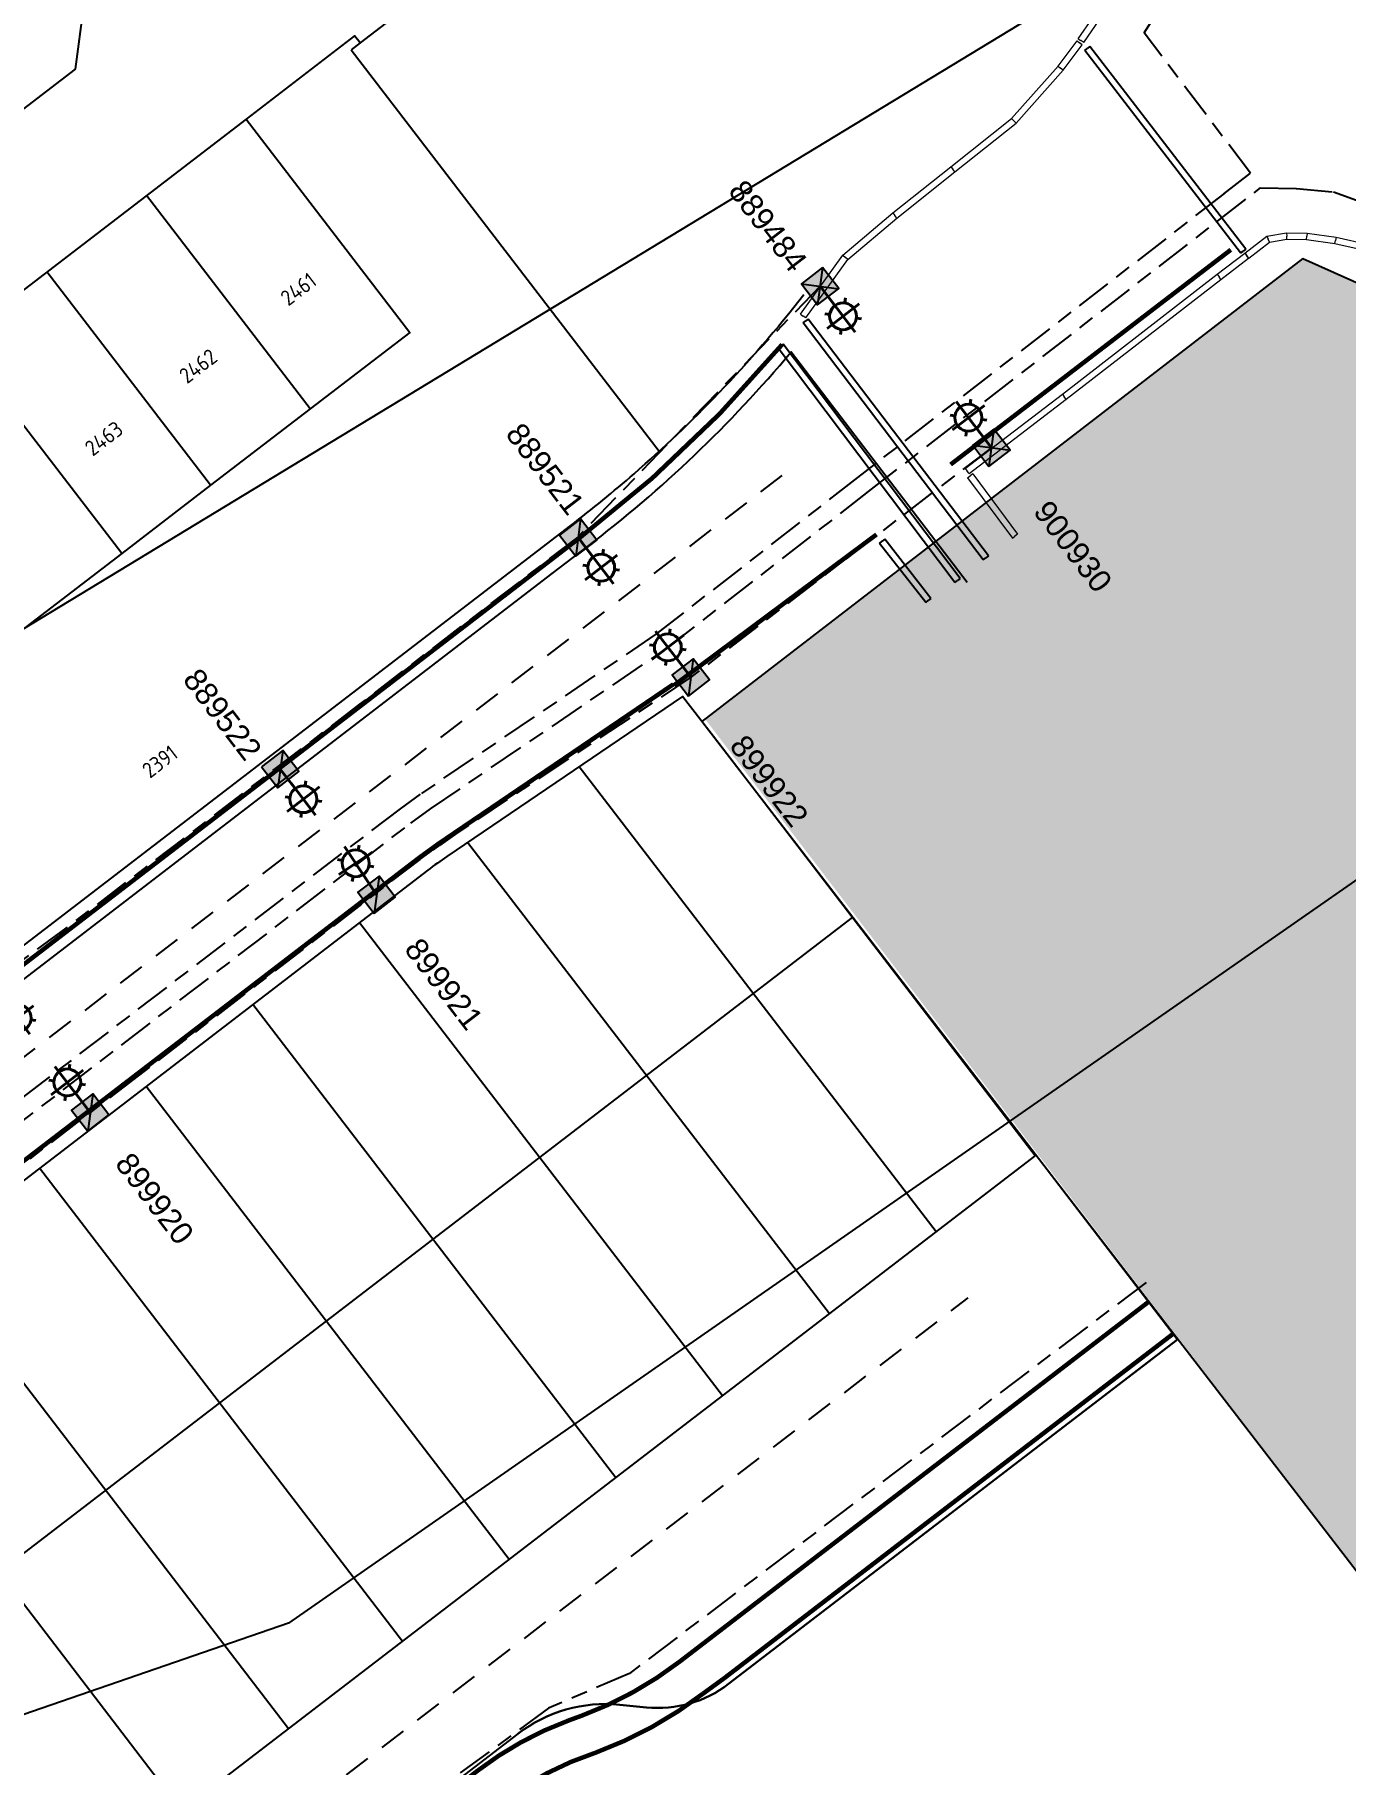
# Model space of a CAD drawing. Extents: x 296374 to 298792, y 6267790 to 6270844.
# Drawn here: x 298324.9 to 298471, y 6269736.8 to 6269929.7 of the extents above; entities that cross this region are included whole.
import ezdxf
from ezdxf.enums import TextEntityAlignment as Align

# ---------------------------------------------------------------- set-up
doc = ezdxf.new("R2010")
doc.units = 0
doc.linetypes.add('Cable Exist UG', pattern=[8.2, 4, -1.2, 1.8, -1.2])
doc.linetypes.add('Dash', pattern=[5, 3, -2])
doc.layers.get('0').update_dxf_attribs({"color": 6})
for name, color, linetype in [('_User Miscellaneous7', 7, 'Continuous'), ('_User_SL_Exist', 7, 'Continuous'), ('_User_xref', 6, 'Continuous'), ('Boundary', 252, 'Continuous'), ('D-RD-Stage1_BDY', 2, 'Continuous'), ('Equip_SP_SL_EXT', 7, 'Continuous'), ('Mains_HV_NEW_U97', 2, 'Continuous'), ('Notes', 7, 'Continuous'), ('Poly Substation', 141, 'Continuous'), ('SupportsUG_SP_LV_SL_EXT', 7, 'Continuous'), ('UG_Details_SP_MISC', 7, 'Continuous'), ('X-Masterplan_LotLayout_P2$0$D-LO-LOTS-FUTURE', 251, 'Continuous'), ('X-Masterplan_LotLayout_P2$0$D-LO-Stage 1', 251, 'Continuous'), ('X-Masterplan_LotLayout_P2$0$D-LO-Stage 24', 251, 'Continuous'), ('X-Masterplan_LotLayout_P2$0$D-RD-Future_BDY', 251, 'Continuous'), ('X-Masterplan_LotLayout_P2$0$D-RD-P1_CL', 251, 'Dash'), ('X-Masterplan_LotLayout_P2$0$D-RD-Stage1_BDY', 251, 'Continuous'), ('X-Masterplan_LotLayout_P2$0$D-RD-Stage24_BDY', 252, 'Continuous'), ('XR-600340-P4-CI-DESIGN (06032016)$0$GN-ANNO-LOT-No.', 251, 'Continuous')]:
    doc.layers.add(name, color=color, linetype=linetype)
doc.layers.add('Viewports', color=6, linetype='Continuous', plot=False)
doc.styles.add('COLUMN_LABEL', font='arial.ttf')
doc.styles.add('iecARIAL', font='arial.ttf', dxfattribs={"height": 2})
doc.styles.add('POLE_LABEL', font='arial.ttf')
doc.styles.get("Standard").update_dxf_attribs({"font": 'arial.ttf'})
doc.styles.add('XR-600340-P4-CI-DESIGN (06032016)$0$CDD_AN-ISOCP', font='isocp.shx')
doc.linetypes.add('Cable 1', pattern='A,7,-3,["//",Standard,S=1.5,R=0,X=-2.1,Y=-0.7],-0.001', length=10.001)

# ---------------------------------------------------------------- blocks, each defined once
blk = doc.blocks.new('XR-600340-P4-CI-DESIGN (06032016)')
at = {"layer": 'Defpoints', "linetype": 'ByBlock', "insert": (298338.85, 6269848.65), "char_height": 1.75, "attachment_point": 5, "rotation": 37.4542, "style": 'XR-600340-P4-CI-DESIGN (06032016)$0$CDD_AN-ISOCP'}
blk.add_mtext('2391', dxfattribs=at)
at = {"layer": 'XR-600340-P4-CI-DESIGN (06032016)$0$GN-ANNO-LOT-No.', "linetype": 'ByBlock', "char_height": 1.75, "attachment_point": 5, "rotation": 37.4542, "style": 'XR-600340-P4-CI-DESIGN (06032016)$0$CDD_AN-ISOCP'}
for s, insert in [('2461', (298354.3, 6269901.33)), ('2462', (298343.12, 6269892.75)), ('2463', (298332.61, 6269884.68))]:
    blk.add_mtext(s, dxfattribs=dict(at, insert=insert))
blk = doc.blocks.new('X-Masterplan_LotLayout_P2')
at = {"layer": 'X-Masterplan_LotLayout_P2$0$D-LO-LOTS-FUTURE'}
for p, q in [((298436.46, 6269804.67), (298401.2, 6269850.63)), ((298425.4, 6269796.19), (298385.59, 6269848.07)), ((298413.5, 6269787.06), (298373.16, 6269839.63)), ((298401.6, 6269777.92), (298361.12, 6269830.68))]:
    blk.add_line(p, q, dxfattribs=at)
at = {"layer": 'X-Masterplan_LotLayout_P2$0$D-LO-LOTS-FUTURE', "flags": 128}
blk.add_lwpolyline([(298369.3, 6269795.37), (298416.07, 6269831.25)], dxfattribs=at)
at = {"layer": 'X-Masterplan_LotLayout_P2$0$D-LO-Stage 1'}
for p, q in [((298389.7, 6269768.79), (298349.22, 6269821.55)), ((298377.8, 6269759.66), (298337.32, 6269812.42)), ((298365.9, 6269750.53), (298325.42, 6269803.29)), ((298309.01, 6269749.11), (298369.3, 6269795.37)), ((298353.2, 6269740.79), (298312.72, 6269793.55)), ((298341.3, 6269731.66), (298300.82, 6269784.42))]:
    blk.add_line(p, q, dxfattribs=at)
at = {"layer": 'X-Masterplan_LotLayout_P2$0$D-LO-Stage 24'}
for p, q in [((298355.61, 6269887.97), (298337.35, 6269911.77)), ((298344.5, 6269879.45), (298326.24, 6269903.25)), ((298334.59, 6269871.84), (298316.32, 6269895.64)), ((298355.61, 6269887.97), (298344.5, 6269879.45)), ((298344.5, 6269879.45), (298334.59, 6269871.84)), ((298334.59, 6269871.84), (298259.21, 6269814.01))]:
    blk.add_line(p, q, dxfattribs=at)
at = {"layer": 'X-Masterplan_LotLayout_P2$0$D-LO-Stage 24', "flags": 128}
blk.add_lwpolyline([(298348.46, 6269920.29), (298366.72, 6269896.49), (298355.61, 6269887.97)], dxfattribs=at)
at = {"layer": 'X-Masterplan_LotLayout_P2$0$D-RD-Future_BDY'}
for points in [[(298155.27, 6270327.2), (298423.73, 6269976.79), (298361.17, 6269928.79)], [(298361.17, 6269928.79), (298360.17, 6269928.02)], [(298360.17, 6269928.02), (298394.52, 6269883.25)]]:
    blk.add_lwpolyline(points, dxfattribs=at)
at = {"layer": 'X-Masterplan_LotLayout_P2$0$D-RD-P1_CL', "flags": 128}
blk.add_lwpolyline([(298408.22, 6269880.56), (297975.57, 6269548.61, -0.138523), (297900.31, 6269518.63), (297148.88, 6269440.3, 0.014342), (297035.12, 6269425.13), (297032.8, 6269424.75)], format="xyb", dxfattribs=at)
blk.add_lwpolyline([(298327.92, 6269711.31), (298428.97, 6269788.84)], dxfattribs=at)
at = {"layer": 'X-Masterplan_LotLayout_P2$0$D-RD-Stage1_BDY'}
for p in [(298436.58, 6269804.76), (298402.27, 6269745.79)]:
    blk.add_line(p, (298452.34, 6269784.21), dxfattribs=at)
at = {"layer": 'X-Masterplan_LotLayout_P2$0$D-RD-Stage1_BDY', "flags": 128}
for points in [[(298410.67, 6269900.69, -0.024792), (298401.18, 6269889.76, -0.024792)], [(298391.73, 6269880.75, 0.022349), (298401.18, 6269889.76)]]:
    blk.add_lwpolyline(points, format="xyb", dxfattribs=at)
at = {"layer": 'X-Masterplan_LotLayout_P2$0$D-RD-Stage1_BDY'}
for points in [[(298401.2, 6269850.63), (298397.13, 6269855.91), (298370.86, 6269838.06, 0.014464), (298368.74, 6269836.54), (298297.89, 6269782.17)], [(298378.76, 6269740.23, -0.190728), (298390.12, 6269743.48), (298393.11, 6269743.18, 0.190597), (298402.27, 6269745.79)]]:
    blk.add_lwpolyline(points, format="xyb", dxfattribs=at)
for points in [[(298326.36, 6269726.5), (298333.37, 6269725.57), (298436.58, 6269804.76)], [(298378.76, 6269740.23), (298343.11, 6269712.88)]]:
    blk.add_lwpolyline(points, dxfattribs=at)
at = {"layer": 'X-Masterplan_LotLayout_P2$0$D-RD-Stage24_BDY'}
blk.add_lwpolyline([(298201.09, 6269897.98), (298295.32, 6269970.27), (298302.33, 6269969.35), (298330.33, 6269932.85), (298329.4, 6269925.84), (298235.18, 6269853.55), (298228.17, 6269854.47), (298200.17, 6269890.97)], close=True, dxfattribs=at)
blk.add_lwpolyline([(298361.17, 6269928.79), (298360.56, 6269929.58), (298348.46, 6269920.29), (298244.92, 6269840.85), (298244, 6269833.84), (298261.43, 6269811.12), (298264, 6269807.76), (298268.84, 6269802.39), (298268.84, 6269802.39), (298274.12, 6269799.18), (298278.82, 6269798.28), (298283.07, 6269799.01), (298287.87, 6269800.7), (298384.66, 6269874.96, 0.015634), (298391.73, 6269880.75)], format="xyb", dxfattribs=at)
blk = doc.blocks.new('SL_LANTERN_EXT')
at = {"lineweight": 40}
for p, q in [((0, 1.97), (0, 6.47)), ((-2.25, 4.22), (2.25, 4.22)), ((-1.46, 5.68), (-1.06, 5.28)), ((1.46, 5.68), (1.06, 5.28)), ((-1.46, 2.76), (-1.06, 3.16)), ((0, 0), (0, 2.72)), ((1.46, 2.76), (1.06, 3.16))]:
    blk.add_line(p, q, dxfattribs=at)
blk.add_circle((0, 4.22), 1.5, dxfattribs=at)
at = {"style": 'iecARIAL', "flags": 8}
blk.add_attdef('ASSET_NUM', (1.5, 1.5), '', height=2.5, dxfattribs=at)
for tag, p, height, flags in [('OPERATING_VOLTAGE', (0.98, -1.65), 0.2, 9), ('ORIENTATION', (0.98, -1.85), 0.2, 9), ('OWNED_BY', (0.98, -2.05), 0.2, 9), ('CONSTRUCTED_VOLTAGE', (0.98, -0.65), 0.2, 9), ('CONTROL_TYPE', (0.98, -0.85), 0.2, 9), ('LANTERN_PURPOSE', (0.98, -1.05), 0.2, 9), ('LANTERN_TYPE', (0.98, -1.25), 0.2, 9), ('NO_PHASES', (0.98, -1.45), 0.2, 9), ('LNUMBER', (2.18, -3.25), 2.5, 8), ('STATE', (0.98, -2.25), 0.2, 9), ('USAGE', (0.98, -2.45), 0.2, 9), ('CEXIST', (0.98, -2.65), 0.2, 9), ('CNEW', (0.98, -2.85), 0.2, 9), ('CNUMBER', (0.98, -3.05), 0.2, 9), ('CREMOVE', (0.98, -3.25), 0.2, 9), ('CREPLACE', (0.98, -3.45), 0.2, 9), ('LKINGHEIGHT', (0.98, -3.65), 0.2, 9), ('LBRACKET', (0.98, -3.85), 0.2, 9), ('LBRACKETVOCAB', (0.98, -4.05), 0.2, 9), ('LCATEGORY', (0.98, -4.25), 0.2, 9), ('LCHARGE1', (0.98, -4.45), 0.2, 9), ('LCHARGE1PERCENT', (0.98, -4.65), 0.2, 9), ('LCHARGE2', (0.98, -4.85), 0.2, 9), ('LCHARGE2PERCENT', (0.98, -5.05), 0.2, 9), ('LCHARGE3', (0.98, -5.25), 0.2, 9), ('LCHARGE3PERCENT', (0.98, -5.45), 0.2, 9), ('LEXIST', (0.98, -5.65), 0.2, 9), ('LLAMP', (0.98, -5.85), 0.2, 9), ('LLAMPVOCAB', (0.98, -6.05), 0.2, 9), ('LMAST', (0.98, -6.25), 0.2, 9), ('LMASTVOCAB', (0.98, -6.45), 0.2, 9), ('LNEW', (0.98, -6.65), 0.2, 9), ('LANTNUMBER', (0.98, -6.85), 0.2, 9), ('LOUTREACH', (0.98, -7.25), 0.2, 9), ('LOUTREACHVOCAB', (0.98, -7.45), 0.2, 9), ('LRATECODE', (0.98, -7.65), 0.2, 9), ('LREMOVE', (0.98, -7.85), 0.2, 9), ('STREETNAME', (0.98, -9.25), 0.2, 9), ('SUBURB', (0.98, -9.45), 0.2, 1), ('LREPLACE', (0.98, -8.05), 0.2, 9), ('LTYPE', (0.98, -8.25), 0.2, 9), ('LTYPEVOCAB', (0.98, -8.45), 0.2, 9), ('LEGEND', (0.98, -8.65), 0.2, 9), ('LOCATION', (0.98, -8.85), 0.2, 9), ('NOTES', (0.98, -9.05), 0.2, 9)]:
    blk.add_attdef(tag, p, '', height=height, dxfattribs=dict(flags=flags))
blk = doc.blocks.new('COLUMN_EXT')
blk.add_hatch(color=256).paths.add_polyline_path([(-1.49, 1.48), (-1.49, -1.49), (1.48, -1.49), (1.48, 1.48)])
blk.add_lwpolyline([(-1.49, -1.49), (1.48, -1.49), (1.48, 1.48), (-1.49, 1.48)], close=True)
for tag, height, style, flags, p in [('ASSET_NUM', 2.5, 'COLUMN_LABEL', 8, (2, 2)), ('STRUCTURE_PLANT_NUMBER', 0.2, 'POLE_LABEL', 9, (1.81, 0.03)), ('STREET_CODE', 0.2, 'COLUMN_LABEL', 9, (1.81, -0.2))]:
    blk.add_attdef(tag, text='', height=height, dxfattribs=dict(style=style, flags=flags)).set_placement(p, align=Align.MIDDLE_LEFT)
at = {"flags": 9}
for tag, p in [('COLUMN_TYPE', (1.81, -0.4)), ('OWNED_BY', (1.81, -0.6)), ('STATE', (1.81, -0.8)), ('USAGE', (1.81, -1)), ('STREETNAME', (1.81, -1.6)), ('SUBURB', (1.81, -1.8)), ('LEGEND', (1.81, -1.2)), ('LOCATION', (1.81, -1.4)), ('NOTES', (1.81, -2))]:
    blk.add_attdef(tag, text='', height=0.2, dxfattribs=at).set_placement(p, align=Align.MIDDLE_LEFT)
at = {"flags": 1}
blk.add_attdef('Z', (1.81, -2.35), '', height=0.2, dxfattribs=at)
blk = doc.blocks.new('*U74')
at = {"lineweight": 40}
for p, q in [((-0.02, 1.97), (-0.07, 6.47)), ((-2.3, 4.19), (2.2, 4.24)), ((-1.52, 5.66), (-1.12, 5.27)), ((1.39, 5.69), (1, 5.29)), ((-1.49, 2.74), (-1.1, 3.14)), ((0, 0), (-0.03, 2.72)), ((1.43, 2.78), (1.02, 3.17))]:
    blk.add_line(p, q, dxfattribs=at)
blk.add_circle((-0.05, 4.22), 1.5, dxfattribs=at)
at = {"style": 'iecARIAL', "flags": 8}
blk.add_attdef('ASSET_NUM', (1.5, 1.5), '', height=2.5, dxfattribs=at)
for tag, p, height, flags in [('OPERATING_VOLTAGE', (0.98, -1.65), 0.2, 9), ('ORIENTATION', (0.98, -1.85), 0.2, 9), ('OWNED_BY', (0.98, -2.05), 0.2, 9), ('CONSTRUCTED_VOLTAGE', (0.98, -0.65), 0.2, 9), ('CONTROL_TYPE', (0.98, -0.85), 0.2, 9), ('LANTERN_PURPOSE', (0.98, -1.05), 0.2, 9), ('LANTERN_TYPE', (0.98, -1.25), 0.2, 9), ('NO_PHASES', (0.98, -1.45), 0.2, 9), ('LNUMBER', (2.18, -3.25), 2.5, 8), ('STATE', (0.98, -2.25), 0.2, 9), ('USAGE', (0.98, -2.45), 0.2, 9), ('CEXIST', (0.98, -2.65), 0.2, 9), ('CNEW', (0.98, -2.85), 0.2, 9), ('CNUMBER', (0.98, -3.05), 0.2, 9), ('CREMOVE', (0.98, -3.25), 0.2, 9), ('CREPLACE', (0.98, -3.45), 0.2, 9), ('LKINGHEIGHT', (0.98, -3.65), 0.2, 9), ('LBRACKET', (0.98, -3.85), 0.2, 9), ('LBRACKETVOCAB', (0.98, -4.05), 0.2, 9), ('LCATEGORY', (0.98, -4.25), 0.2, 9), ('LCHARGE1', (0.98, -4.45), 0.2, 9), ('LCHARGE1PERCENT', (0.98, -4.65), 0.2, 9), ('LCHARGE2', (0.98, -4.85), 0.2, 9), ('LCHARGE2PERCENT', (0.98, -5.05), 0.2, 9), ('LCHARGE3', (0.98, -5.25), 0.2, 9), ('LCHARGE3PERCENT', (0.98, -5.45), 0.2, 9), ('LEXIST', (0.98, -5.65), 0.2, 9), ('LLAMP', (0.98, -5.85), 0.2, 9), ('LLAMPVOCAB', (0.98, -6.05), 0.2, 9), ('LMAST', (0.98, -6.25), 0.2, 9), ('LMASTVOCAB', (0.98, -6.45), 0.2, 9), ('LNEW', (0.98, -6.65), 0.2, 9), ('LANTNUMBER', (0.98, -6.85), 0.2, 9), ('LOUTREACH', (0.98, -7.25), 0.2, 9), ('LOUTREACHVOCAB', (0.98, -7.45), 0.2, 9), ('LRATECODE', (0.98, -7.65), 0.2, 9), ('LREMOVE', (0.98, -7.85), 0.2, 9), ('STREETNAME', (0.98, -9.25), 0.2, 9), ('SUBURB', (0.98, -9.45), 0.2, 1), ('LREPLACE', (0.98, -8.05), 0.2, 9), ('LTYPE', (0.98, -8.25), 0.2, 9), ('LTYPEVOCAB', (0.98, -8.45), 0.2, 9), ('LEGEND', (0.98, -8.65), 0.2, 9), ('LOCATION', (0.98, -8.85), 0.2, 9), ('NOTES', (0.98, -9.05), 0.2, 9)]:
    blk.add_attdef(tag, p, '', height=height, dxfattribs=dict(flags=flags))

msp = doc.modelspace()

# ---------------------------------------------------------------- hatches: boundary and pattern name
at = {"layer": 'Poly Substation', "transparency": 33554562}
msp.add_hatch(color=256, dxfattribs=at).paths.add_polyline_path([(298466.31, 6269904.73), (298399.64, 6269853.39), (298481.12, 6269746.84), (298556.3, 6269804.93), (298536.84, 6269830.11), (298485.96, 6269895.97)])

# ---------------------------------------------------------------- linework, layer by layer
at = {"layer": '_User Miscellaneous7', "linetype": 'Cable Exist UG'}
for points in [[(298457.5, 6269911.97), (298460.46, 6269914.25), (298448.59, 6269929.92), (298452.71, 6269936.37), (298455.78, 6269946.38), (298459.96, 6269952.68), (298460.79, 6269954.47), (298461.36, 6269956.3), (298461.13, 6269959), (298460.41, 6269961.23), (298459.52, 6269962.83), (298457.5, 6269965.6), (298426.31, 6270006.73), (298423.99, 6270011.91), (298420.26, 6270019.76), (298420.26, 6270019.76), (298390.68, 6270058.45), (298426.49, 6270085.62), (298425.78, 6270086.56)], [(298457.5, 6269911.97), (298416.65, 6269880.33), (298394.15, 6269862.85), (298367.87, 6269845), (298365.63, 6269843.39), (298294.26, 6269788.78), (298292.36, 6269785.17), (298266.32, 6269764.51), (298266.32, 6269764.51), (298262.56, 6269761.45), (298112.65, 6269646.09), (298112.65, 6269646.09), (298109.63, 6269643.73), (298093.66, 6269630.07), (298090.04, 6269630.95), (298087.54, 6269629.12)], [(298301.05, 6269726.69), (298315.04, 6269738.1), (298315.04, 6269738.1), (298300.28, 6269757.28), (298296.27, 6269763.6), (298292.9, 6269775.12), (298292.55, 6269778.74), (298293.47, 6269783.36), (298295.54, 6269787.09), (298366.83, 6269841.78), (298369.01, 6269843.36), (298395.32, 6269861.23), (298417.88, 6269878.75), (298461.56, 6269912.61), (298465.59, 6269912.55), (298469.73, 6269912.18), (298473.11, 6269910.96)], [(298448.82, 6269790.57), (298391.22, 6269746.97), (298382.18, 6269743.08), (298337.26, 6269710.13), (298316.75, 6269736.87), (298301.42, 6269725.13), (298282.15, 6269710.34), (298260.14, 6269693.46), (298258.83, 6269686.51), (298275.62, 6269664.65), (298280.43, 6269667.52)]]:
    msp.add_lwpolyline(points, dxfattribs=at)
at = {"layer": '_User_SL_Exist', "color": 7, "linetype": 'Cable Exist UG'}
msp.add_lwpolyline([(298412.46, 6269901.65), (298385.44, 6269873.68), (298361.12, 6269855.03), (298328.38, 6269830.08), (298312.12, 6269818.17), (298288.77, 6269799.52), (298283.45, 6269797.56), (298279.08, 6269796.8), (298260.19, 6269781.38), (298258.78, 6269790.39), (298255.09, 6269798.19), (298251.64, 6269803.33), (298249.89, 6269802.38)], dxfattribs=at)
msp.add_lwpolyline([(298431.57, 6269883.65), (298398.06, 6269858.04), (298372.08, 6269840.74), (298370.02, 6269839.3, 0.014464), (298367.83, 6269837.73), (298336.41, 6269813.6), (298301.89, 6269787.13), (298294.3, 6269780.97), (298294.48, 6269777.07), (298292.44, 6269776.95), (298273.96, 6269763.8), (298271.75, 6269762.14), (298275.07, 6269762.61), (298279.65, 6269760.8), (298284.18, 6269758.78), (298284.79, 6269756.32), (298278.88, 6269758.96), (298274.83, 6269760.55), (298269.27, 6269759.76), (298263.84, 6269757.92), (298263.42, 6269757.6), (298110.59, 6269640.36)], format="xyb", dxfattribs=at)
at = {"layer": 'Boundary'}
for p, q in [((298466.31, 6269904.73), (298485.96, 6269895.97)), ((298481.03, 6269746.96), (298399.28, 6269853.11))]:
    msp.add_line(p, q, dxfattribs=at)
msp.add_lwpolyline([(298466.31, 6269904.73), (298399.28, 6269853.11)], dxfattribs=at)
at = {"layer": 'D-RD-Stage1_BDY'}
for p in [(298436.58, 6269804.76), (298402.27, 6269745.79)]:
    msp.add_line(p, (298452.34, 6269784.21), dxfattribs=at)
at = {"layer": 'D-RD-Stage1_BDY', "color": 252, "flags": 128}
msp.add_lwpolyline([(298410.67, 6269900.69, -0.024792), (298401.18, 6269889.76, -0.024792)], format="xyb", dxfattribs=at)
at = {"layer": 'D-RD-Stage1_BDY'}
for points in [[(298452.34, 6269784.21), (298402.27, 6269745.79, -0.190597), (298393.11, 6269743.18), (298390.12, 6269743.48, 0.190728), (298378.76, 6269740.23), (298343.11, 6269712.88), (298342.18, 6269705.87)], [(298378.76, 6269740.23, -0.190728), (298390.12, 6269743.48), (298393.11, 6269743.18, 0.190597), (298402.27, 6269745.79)]]:
    msp.add_lwpolyline(points, format="xyb", dxfattribs=at)
at = {"layer": 'Mains_HV_NEW_U97', "linetype": 'Cable 1', "lineweight": -3, "ltscale": 0.95, "flags": 128}
msp.add_lwpolyline([(298080.25, 6269978.14), (298074.59, 6269982.22), (298070.23, 6269987.9), (297993.27, 6269928.85), (297997.97, 6269922.53), (298006.21, 6269921.44), (298166.6, 6269712.39), (298165.36, 6269702.94), (298257.16, 6269773.37), (298258.98, 6269777.45), (298279.33, 6269795.32), (298283.83, 6269796.1), (298289.31, 6269798.03), (298293.16, 6269800.98), (298382.6, 6269869.6), (298386.48, 6269872.58, 0.055907), (298409.24, 6269894.33), (298428.85, 6269868.66)], format="xyb", dxfattribs=at)
at = {"layer": 'Notes', "flags": 128}
for points in [[(298412.74, 6269903.74), (298412.19, 6269899.57)], [(298410.38, 6269901.93), (298414.54, 6269901.38)], [(298431.84, 6269885.73), (298431.29, 6269881.57)], [(298429.49, 6269883.92), (298433.65, 6269883.38)], [(298385.76, 6269875.7), (298385.22, 6269871.54)], [(298398.33, 6269860.13), (298397.78, 6269855.96)], [(298352.55, 6269849.89), (298352, 6269845.72)], [(298363.3, 6269835.88), (298362.75, 6269831.71)]]:
    msp.add_lwpolyline(points, dxfattribs=at)
at = {"layer": 'Notes', "elevation": 10.5, "flags": 128}
msp.add_lwpolyline([(298331.36, 6269811.6), (298330.82, 6269807.43)], dxfattribs=at)
at = {"layer": 'UG_Details_SP_MISC', "lineweight": 0}
for p, q in [((298441.26, 6269929.25), (298444.97, 6269934.64)), ((298441.86, 6269928.84), (298445.62, 6269934.31)), ((298439.01, 6269926.19), (298441.12, 6269929)), ((298441.12, 6269929), (298441.4, 6269928.79)), ((298441.26, 6269929.25), (298441.56, 6269929.04)), ((298441.69, 6269928.57), (298441.4, 6269928.79)), ((298441.86, 6269928.84), (298441.56, 6269929.04)), ((298439.57, 6269925.73), (298441.69, 6269928.57)), ((298433.82, 6269920.34), (298439.01, 6269926.19)), ((298434.32, 6269919.82), (298439.57, 6269925.73)), ((298439.01, 6269926.19), (298439.29, 6269925.96)), ((298439.57, 6269925.73), (298439.29, 6269925.96)), ((298427.06, 6269914.98), (298433.82, 6269920.34)), ((298427.51, 6269914.42), (298434.32, 6269919.82)), ((298433.82, 6269920.34), (298434.07, 6269920.08)), ((298434.32, 6269919.82), (298434.07, 6269920.08)), ((298420.57, 6269909.82), (298427.06, 6269914.98)), ((298421.03, 6269909.26), (298427.51, 6269914.42)), ((298427.06, 6269914.98), (298427.28, 6269914.7)), ((298427.51, 6269914.42), (298427.28, 6269914.7)), ((298415.02, 6269905.11), (298420.57, 6269909.82)), ((298420.57, 6269909.82), (298420.8, 6269909.54)), ((298421.03, 6269909.26), (298420.8, 6269909.54)), ((298415.56, 6269904.62), (298421.03, 6269909.26)), ((298462.28, 6269907.23), (298464.48, 6269907.61)), ((298464.48, 6269907.61), (298466.78, 6269907.58)), ((298464.48, 6269907.61), (298464.51, 6269907.25)), ((298466.78, 6269907.58), (298466.75, 6269907.22)), ((298466.78, 6269907.58), (298470.01, 6269907.11)), ((298459.82, 6269905.35), (298462.28, 6269907.23)), ((298460.26, 6269904.78), (298462.57, 6269906.55)), ((298462.28, 6269907.23), (298462.42, 6269906.89)), ((298462.57, 6269906.55), (298462.42, 6269906.89)), ((298462.57, 6269906.55), (298464.53, 6269906.89)), ((298464.53, 6269906.89), (298464.51, 6269907.25)), ((298464.53, 6269906.89), (298466.72, 6269906.86)), ((298466.72, 6269906.86), (298466.75, 6269907.22)), ((298466.72, 6269906.86), (298469.88, 6269906.4)), ((298469.88, 6269906.4), (298469.94, 6269906.75)), ((298469.88, 6269906.4), (298473.36, 6269905.64)), ((298470.01, 6269907.11), (298469.94, 6269906.75)), ((298470.01, 6269907.11), (298473.63, 6269906.32)), ((298410.28, 6269898.53), (298415.02, 6269905.11)), ((298410.86, 6269898.11), (298415.56, 6269904.62)), ((298415.02, 6269905.11), (298415.29, 6269904.86)), ((298415.56, 6269904.62), (298415.29, 6269904.86)), ((298456.73, 6269902.99), (298459.82, 6269905.35)), ((298457.17, 6269902.42), (298460.25, 6269904.77)), ((298459.82, 6269905.35), (298460.04, 6269905.06)), ((298459.82, 6269905.35), (298460.03, 6269905.06)), ((298460.25, 6269904.77), (298460.03, 6269905.06)), ((298460.26, 6269904.78), (298460.04, 6269905.06)), ((298439.48, 6269889.61), (298456.73, 6269902.99)), ((298439.92, 6269889.04), (298457.17, 6269902.42)), ((298456.73, 6269902.99), (298456.95, 6269902.71)), ((298457.17, 6269902.42), (298456.95, 6269902.71)), ((298410.28, 6269898.53), (298410.57, 6269898.32)), ((298410.86, 6269898.11), (298410.57, 6269898.32)), ((298428.64, 6269881.33), (298439.48, 6269889.61)), ((298429.08, 6269880.76), (298439.92, 6269889.04)), ((298439.48, 6269889.61), (298439.7, 6269889.32)), ((298439.92, 6269889.04), (298439.7, 6269889.32)), ((298428.64, 6269881.33), (298428.86, 6269881.04)), ((298429.08, 6269880.76), (298428.86, 6269881.04)), ((298429.5, 6269880.72), (298429.21, 6269880.51)), ((298429.5, 6269880.72), (298434.49, 6269873.99)), ((298428.92, 6269880.29), (298429.21, 6269880.51)), ((298428.92, 6269880.29), (298433.92, 6269873.56)), ((298433.92, 6269873.56), (298434.2, 6269873.78)), ((298434.49, 6269873.99), (298434.2, 6269873.78))]:
    msp.add_line(p, q, dxfattribs=at)
at = {"layer": 'UG_Details_SP_MISC'}
for p, q in [((298441.98, 6269927.93), (298442.26, 6269928.15)), ((298459.36, 6269905.36), (298441.98, 6269927.93)), ((298442.55, 6269928.37), (298442.26, 6269928.15)), ((298459.93, 6269905.8), (298442.55, 6269928.37)), ((298459.93, 6269905.8), (298459.64, 6269905.58)), ((298459.36, 6269905.36), (298459.64, 6269905.58)), ((298411.15, 6269897.99), (298410.86, 6269897.78)), ((298431.24, 6269871.58), (298411.15, 6269897.99)), ((298410.57, 6269897.56), (298410.86, 6269897.78)), ((298430.66, 6269871.15), (298410.57, 6269897.56)), ((298407.78, 6269894.75), (298408.07, 6269894.96)), ((298427.5, 6269868.62), (298407.78, 6269894.75)), ((298408.36, 6269895.18), (298408.07, 6269894.96)), ((298428.08, 6269869.05), (298408.36, 6269895.18)), ((298419.1, 6269872.98), (298419.39, 6269873.21)), ((298424.25, 6269866.38), (298419.1, 6269872.98)), ((298419.67, 6269873.43), (298419.39, 6269873.21)), ((298424.81, 6269866.82), (298419.67, 6269873.43)), ((298430.66, 6269871.15), (298430.95, 6269871.37)), ((298431.24, 6269871.58), (298430.95, 6269871.37)), ((298428.08, 6269869.05), (298427.79, 6269868.83)), ((298427.5, 6269868.62), (298427.79, 6269868.83)), ((298424.25, 6269866.38), (298424.53, 6269866.6)), ((298424.81, 6269866.82), (298424.53, 6269866.6))]:
    msp.add_line(p, q, dxfattribs=at)
at = {"layer": 'UG_Details_SP_MISC', "lineweight": 0, "const_width": 0.5, "flags": 128}
for points in [[(298427.02, 6269881.77), (298458.27, 6269905.72)], [(298396.18, 6269857.15), (298418.76, 6269873.97)], [(298279.11, 6269796.6), (298283.5, 6269797.36), (298288.69, 6269799.19), (298292.37, 6269802.01), (298381.8, 6269870.63)], [(298294.45, 6269777.87), (298295.1, 6269780.82), (298296.56, 6269783.33), (298367.73, 6269837.9), (298369.88, 6269839.46), (298396.1, 6269857.26)]]:
    msp.add_lwpolyline(points, dxfattribs=at)
for points in [[(298381.8, 6269870.63), (298385.69, 6269873.62, 0.055912), (298408.24, 6269895.16)], [(298449.11, 6269788.41), (298396.78, 6269748.26, -0.07548), (298385.93, 6269742.27), (298384.46, 6269741.73, 0.07548), (298374.28, 6269736.12), (298338.12, 6269708.37), (298318, 6269734.6)], [(298340.8, 6269704.87), (298376.97, 6269732.62, -0.084352), (298387.47, 6269738.14, 0.075459), (298399.48, 6269744.76), (298401.79, 6269746.44), (298451.85, 6269784.85)]]:
    msp.add_lwpolyline(points, format="xyb", dxfattribs=at)
at = {"layer": 'Viewports', "lineweight": -3, "flags": 128}
msp.add_lwpolyline([(298173.77, 6269737.97), (298248.22, 6269816.81), (298310.48, 6269855.49), (298464.92, 6269949.25), (298601.92, 6269925.71), (298353.2, 6269752.58), (298234.78, 6269711.71), (298171.8, 6269663.89), (298115.62, 6269735.12), (298006.49, 6269879.83), (298043.84, 6269907.1)], close=True, dxfattribs=at)

# ---------------------------------------------------------------- block references
at = {"layer": '_User_xref', "color": 6}
msp.add_blockref('X-Masterplan_LotLayout_P2', (0, 0), dxfattribs=at)
at = {"layer": '_User_xref', "color": 6, "lineweight": -3}
msp.add_blockref('XR-600340-P4-CI-DESIGN (06032016)', (0, 0), dxfattribs=at)
at = {"layer": 'Equip_SP_SL_EXT'}
for name, p, rotation in [('*U74', (298412.46, 6269901.65), 216.8386212781519), ('SL_LANTERN_EXT', (298431.57, 6269883.65), 37.4972222273298), ('*U74', (298385.49, 6269873.62), 216.8386212781519), ('SL_LANTERN_EXT', (298398.06, 6269858.04), 37.4972222273298), ('*U74', (298352.28, 6269847.8), 216.8386212781519), ('SL_LANTERN_EXT', (298363.02, 6269833.8, -10.5), 33.68155364170229), ('*U74', (298320.42, 6269823.39, 10.5), 216.8386212781519), ('SL_LANTERN_EXT', (298331.09, 6269809.52, 10.5), 37.49722225961033)]:
    msp.add_blockref(name, p, dxfattribs=dict(at, rotation=rotation))
at = {"layer": 'SupportsUG_SP_LV_SL_EXT'}
ref = msp.add_blockref('COLUMN_EXT', (298412.46, 6269901.65), dxfattribs=dict(at, rotation=217.4972221810098))
ref.add_attrib('ASSET_NUM', '889484', dxfattribs={"layer": '0', "height": 2.5, "rotation": 307.4972}).set_placement((298403.12, 6269913), align=Align.MIDDLE_LEFT)
ref = msp.add_blockref('COLUMN_EXT', (298385.49, 6269873.62), dxfattribs=dict(at, rotation=217.4972221810098))
ref.add_attrib('ASSET_NUM', '889521', dxfattribs={"layer": '0', "height": 2.5, "rotation": 307.4972}).set_placement((298378.28, 6269885.91), align=Align.MIDDLE_LEFT)
ref = msp.add_blockref('COLUMN_EXT', (298431.57, 6269883.65), dxfattribs=dict(at, rotation=37.4972222273298))
ref.add_attrib('ASSET_NUM', '900930', dxfattribs={"layer": '0', "height": 2.5, "rotation": 307.4972}).set_placement((298437.13, 6269877.26), align=Align.MIDDLE_LEFT)
ref = msp.add_blockref('COLUMN_EXT', (298398.06, 6269858.04), dxfattribs=dict(at, rotation=37.4972222273298))
ref.add_attrib('ASSET_NUM', '899922', dxfattribs={"layer": '0', "height": 2.5, "rotation": 307.4972}).set_placement((298403.25, 6269851.12), align=Align.MIDDLE_LEFT)
ref = msp.add_blockref('COLUMN_EXT', (298352.28, 6269847.8), dxfattribs=dict(at, rotation=307.4972223199471))
ref.add_attrib('ASSET_NUM', '889522', dxfattribs={"layer": '0', "height": 2.5, "rotation": 307.4972}).set_placement((298342.29, 6269858.53), align=Align.MIDDLE_LEFT)
ref = msp.add_blockref('COLUMN_EXT', (298363.02, 6269833.8), dxfattribs=dict(at, rotation=37.49722222419085))
ref.add_attrib('ASSET_NUM', '899921', dxfattribs={"layer": '0', "height": 2.5, "rotation": 307.4972}).set_placement((298366.99, 6269828.47), align=Align.MIDDLE_LEFT)
ref = msp.add_blockref('COLUMN_EXT', (298331.09, 6269809.52, 10.5), dxfattribs=dict(at, rotation=37.49722225961033))
ref.add_attrib('ASSET_NUM', '899920', dxfattribs={"layer": '0', "height": 2.5, "rotation": 307.4972}).set_placement((298334.73, 6269804.54, 10.5), align=Align.MIDDLE_LEFT)

doc.saveas('drawing.dxf')
